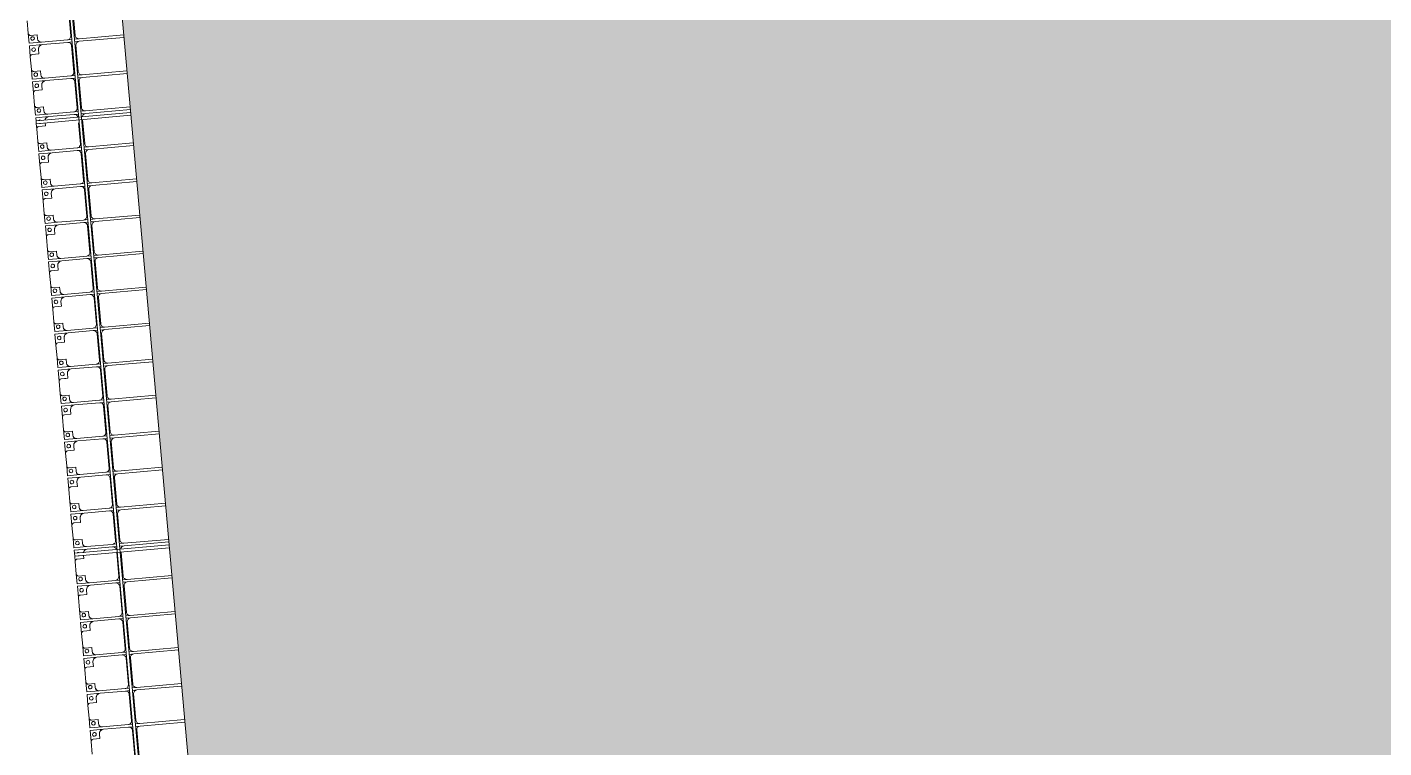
# Model space of a CAD drawing. Header units: millimetres. Extents: x -861324 to 439029, y -308065 to 694685.
# Drawn here: x -94345 to -75600, y 150198 to 160159 of the extents above; entities that cross this region are included whole.
import ezdxf

# ---------------------------------------------------------------- set-up
doc = ezdxf.new("R2010")
doc.units = ezdxf.units.MM
for name, color, linetype, lineweight in [('A-DETL-GENF', 92, 'Continuous', 9), ('A-DETL-THIN', 151, 'Continuous', 9), ('A-GENM', 13, 'Continuous', 9), ('S-BEAM', 12, 'Continuous', 9)]:
    doc.layers.add(name, color=color, linetype=linetype, lineweight=lineweight)

# ---------------------------------------------------------------- blocks, each defined once
blk = doc.blocks.new('Dải phao đi lại kèm đỡ invester - DẢI PHAO ĐI LẠI-19658-BỐ TRÍ BÈ PIN HỒ BẢN MÒNG')
at = {"layer": 'A-GENM', "color": 7}
for p, q in [((3258, 0), (3258, -620)), ((3723, -620), (3723, 0)), ((3758, 0), (3758, -620)), ((4223, -620), (4223, 0)), ((4258, 0), (4258, -620)), ((4723, -620), (4723, 0)), ((4758, 0), (4758, -620)), ((5223, -620), (5223, 0)), ((5258, 0), (5258, -620)), ((5723, -620), (5723, 0)), ((6223, -620), (6223, 0)), ((6258, 0), (6258, -620)), ((6758, 0), (6758, -620)), ((7223, -620), (7223, 0)), ((7258, 0), (7258, -620)), ((7758, 0), (7758, -620)), ((8223, -620), (8223, 0)), ((8258, 0), (8258, -620)), ((8723, -620), (8723, 0)), ((8758, 0), (8758, -620)), ((9223, -620), (9223, 0)), ((9258, 0), (9258, -620)), ((9723, -620), (9723, 0)), ((9758, 0), (9758, -620)), ((10223, -620), (10223, 0)), ((10723, -620), (10723, 0)), ((10758, 0), (10758, -620)), ((11258, 0), (11258, -620)), ((11723, -620), (11723, 0)), ((11758, 0), (11758, -620)), ((12223, -620), (12223, 0)), ((12258, 0), (12258, -620)), ((12723, -620), (12723, 0)), ((12758, 0), (12758, -620)), ((3223, -620), (3223, 0)), ((5758, 0), (5758, -620)), ((6723, -620), (6723, 0)), ((7723, -620), (7723, 0)), ((10258, 0), (10258, -620)), ((11223, -620), (11223, 0)), ((2808, -670), (3173, -670)), ((3173, -730), (2808, -730)), ((3223, -620), (3223, -681)), ((3223, -721), (3223, -780)), ((3258, -681), (3258, -620)), ((3258, -780), (3258, -721)), ((3308, -670), (3673, -670)), ((3673, -730), (3308, -730)), ((3723, -620), (3723, -681)), ((3723, -721), (3723, -780)), ((3758, -681), (3758, -620)), ((3758, -780), (3758, -721)), ((3808, -670), (4173, -670)), ((4173, -730), (3808, -730)), ((4223, -620), (4223, -681)), ((4223, -721), (4223, -780)), ((4258, -681), (4258, -620)), ((4258, -780), (4258, -721)), ((4340, -670), (4673, -670)), ((4673, -730), (4378, -730)), ((4723, -620), (4723, -681)), ((4723, -721), (4723, -780)), ((4758, -681), (4758, -620)), ((4758, -780), (4758, -721)), ((4808, -670), (5173, -670)), ((5173, -730), (4808, -730)), ((5223, -620), (5223, -681)), ((5223, -721), (5223, -780)), ((5258, -681), (5258, -620)), ((5258, -780), (5258, -721)), ((5308, -670), (5673, -670)), ((5673, -730), (5308, -730)), ((5723, -620), (5723, -681)), ((5723, -721), (5723, -780)), ((5758, -681), (5758, -620)), ((5758, -780), (5758, -721)), ((5808, -670), (6173, -670)), ((6173, -730), (5808, -730)), ((6223, -620), (6223, -681)), ((6223, -721), (6223, -780)), ((6258, -681), (6258, -620)), ((6258, -780), (6258, -721)), ((6308, -670), (6673, -670)), ((6673, -730), (6308, -730)), ((6723, -620), (6723, -681)), ((6723, -721), (6723, -780)), ((6758, -681), (6758, -620)), ((6758, -780), (6758, -721)), ((6808, -670), (7173, -670)), ((7173, -730), (6808, -730)), ((7223, -620), (7223, -681)), ((7223, -721), (7223, -780)), ((7258, -681), (7258, -620)), ((7258, -780), (7258, -721)), ((7308, -670), (7673, -670)), ((7673, -730), (7308, -730)), ((7723, -620), (7723, -681)), ((7723, -721), (7723, -780)), ((7758, -681), (7758, -620)), ((7758, -780), (7758, -721)), ((7808, -670), (8173, -670)), ((8173, -730), (7808, -730)), ((8223, -620), (8223, -681)), ((8223, -721), (8223, -780)), ((8258, -681), (8258, -620)), ((8258, -780), (8258, -721)), ((8308, -670), (8673, -670)), ((8673, -730), (8308, -730)), ((8723, -620), (8723, -681)), ((8723, -721), (8723, -780)), ((8758, -681), (8758, -620)), ((8758, -780), (8758, -721)), ((8808, -670), (9173, -670)), ((9173, -730), (8808, -730)), ((9223, -620), (9223, -681)), ((9223, -721), (9223, -780)), ((9258, -681), (9258, -620)), ((9258, -780), (9258, -721)), ((9308, -670), (9673, -670)), ((9673, -730), (9308, -730)), ((9723, -620), (9723, -681)), ((9723, -721), (9723, -780)), ((9758, -681), (9758, -620)), ((9758, -780), (9758, -721)), ((9808, -670), (10173, -670)), ((10173, -730), (9808, -730)), ((10223, -620), (10223, -681)), ((10223, -721), (10223, -780)), ((10258, -681), (10258, -620)), ((10258, -780), (10258, -721)), ((10340, -670), (10673, -670)), ((10673, -730), (10340, -730)), ((10723, -620), (10723, -681)), ((10723, -721), (10723, -780)), ((10758, -681), (10758, -620)), ((10758, -780), (10758, -721)), ((10808, -670), (11173, -670)), ((11173, -730), (10808, -730)), ((11223, -620), (11223, -681)), ((11223, -721), (11223, -780)), ((11258, -681), (11258, -620)), ((11258, -780), (11258, -721)), ((11308, -670), (11673, -670)), ((11673, -730), (11308, -730)), ((11723, -620), (11723, -681)), ((11723, -721), (11723, -780)), ((11758, -681), (11758, -620)), ((11758, -780), (11758, -721)), ((11808, -670), (12173, -670)), ((12173, -730), (11808, -730)), ((12223, -620), (12223, -681)), ((12223, -721), (12223, -780)), ((12258, -681), (12258, -620)), ((12258, -780), (12258, -721)), ((12308, -670), (12673, -670)), ((12673, -730), (12308, -730)), ((12723, -620), (12723, -681)), ((12723, -721), (12723, -780)), ((12758, -681), (12758, -620)), ((12758, -780), (12758, -721)), ((12808, -670), (13173, -670)), ((13173, -730), (12808, -730)), ((3223, -1140), (3223, -780)), ((3258, -780), (3258, -1130)), ((3723, -1140), (3723, -780)), ((3758, -780), (3758, -1130)), ((4223, -1140), (4223, -780)), ((4258, -780), (4258, -1130)), ((4723, -1140), (4723, -780)), ((4758, -780), (4758, -1130)), ((5223, -1140), (5223, -780)), ((5258, -780), (5258, -1130)), ((5723, -1140), (5723, -780)), ((5758, -780), (5758, -1130)), ((6223, -1140), (6223, -780)), ((6258, -780), (6258, -1130)), ((6723, -1140), (6723, -780)), ((6758, -780), (6758, -1130)), ((7223, -1140), (7223, -780)), ((7258, -780), (7258, -1130)), ((7723, -1140), (7723, -780)), ((7758, -780), (7758, -1130)), ((8223, -1140), (8223, -780)), ((8258, -780), (8258, -1130)), ((8723, -1140), (8723, -780)), ((8758, -780), (8758, -1130)), ((9223, -1140), (9223, -780)), ((9258, -780), (9258, -1130)), ((9723, -1140), (9723, -780)), ((9758, -780), (9758, -1130)), ((10223, -1140), (10223, -780)), ((10258, -780), (10258, -1130)), ((10723, -1140), (10723, -780)), ((10758, -780), (10758, -1130)), ((11223, -1140), (11223, -780)), ((11258, -780), (11258, -1130)), ((11723, -1140), (11723, -780)), ((11758, -780), (11758, -1130)), ((12223, -1140), (12223, -780)), ((12258, -780), (12258, -1130)), ((12723, -1140), (12723, -780)), ((12758, -780), (12758, -1130)), ((3118, -1282), (3118, -1190)), ((3118, -1190), (3173, -1190)), ((3318, -1190), (3382, -1190)), ((3382, -1190), (3382, -1282)), ((3618, -1282), (3618, -1190)), ((3618, -1190), (3673, -1190)), ((3818, -1190), (3882, -1190)), ((3882, -1190), (3882, -1282)), ((4118, -1282), (4118, -1190)), ((4118, -1190), (4173, -1190)), ((4340, -1190), (4382, -1190)), ((4382, -1190), (4382, -1282)), ((4618, -1282), (4618, -1190)), ((4618, -1190), (4673, -1190)), ((4818, -1190), (4882, -1190)), ((4882, -1190), (4882, -1282)), ((5118, -1282), (5118, -1190)), ((5118, -1190), (5173, -1190)), ((5318, -1190), (5382, -1190)), ((5382, -1190), (5382, -1282)), ((5618, -1282), (5618, -1190)), ((5618, -1190), (5673, -1190)), ((5818, -1190), (5882, -1190)), ((5882, -1190), (5882, -1282)), ((6118, -1282), (6118, -1190)), ((6118, -1190), (6173, -1190)), ((6318, -1190), (6382, -1190)), ((6382, -1190), (6382, -1282)), ((6618, -1282), (6618, -1190)), ((6618, -1190), (6673, -1190)), ((6818, -1190), (6882, -1190)), ((6882, -1190), (6882, -1282)), ((7118, -1282), (7118, -1190)), ((7118, -1190), (7173, -1190)), ((7318, -1190), (7382, -1190)), ((7382, -1190), (7382, -1282)), ((7618, -1282), (7618, -1190)), ((7618, -1190), (7673, -1190)), ((7818, -1190), (7882, -1190)), ((7882, -1190), (7882, -1282)), ((8118, -1282), (8118, -1190)), ((8118, -1190), (8173, -1190)), ((8318, -1190), (8382, -1190)), ((8382, -1190), (8382, -1282)), ((8618, -1282), (8618, -1190)), ((8618, -1190), (8673, -1190)), ((8818, -1190), (8882, -1190)), ((8882, -1190), (8882, -1282)), ((9118, -1282), (9118, -1190)), ((9118, -1190), (9173, -1190)), ((9318, -1190), (9382, -1190)), ((9382, -1190), (9382, -1282)), ((9618, -1282), (9618, -1190)), ((9618, -1190), (9673, -1190)), ((9818, -1190), (9882, -1190)), ((9882, -1190), (9882, -1282)), ((10118, -1282), (10118, -1190)), ((10118, -1190), (10173, -1190)), ((10340, -1190), (10382, -1190)), ((10382, -1190), (10382, -1282)), ((10618, -1282), (10618, -1190)), ((10618, -1190), (10673, -1190)), ((10818, -1190), (10882, -1190)), ((10882, -1190), (10882, -1282)), ((11118, -1282), (11118, -1190)), ((11118, -1190), (11173, -1190)), ((11318, -1190), (11382, -1190)), ((11382, -1190), (11382, -1282)), ((11618, -1282), (11618, -1190)), ((11618, -1190), (11673, -1190)), ((11818, -1190), (11882, -1190)), ((11882, -1190), (11882, -1282)), ((12118, -1282), (12118, -1190)), ((12118, -1190), (12173, -1190)), ((12318, -1190), (12382, -1190)), ((12382, -1190), (12382, -1282)), ((12618, -1282), (12618, -1190)), ((12618, -1190), (12673, -1190)), ((12818, -1190), (12882, -1190)), ((12882, -1190), (12882, -1282)), ((2912, -1312), (3088, -1312)), ((3412, -1312), (3588, -1312)), ((3912, -1312), (4088, -1312)), ((4412, -1312), (4588, -1312)), ((4912, -1312), (5088, -1312)), ((5412, -1312), (5588, -1312)), ((5912, -1312), (6088, -1312)), ((6412, -1312), (6588, -1312)), ((6912, -1312), (7088, -1312)), ((7412, -1312), (7588, -1312)), ((7912, -1312), (8088, -1312)), ((8412, -1312), (8588, -1312)), ((8912, -1312), (9088, -1312)), ((9412, -1312), (9588, -1312)), ((9912, -1312), (10088, -1312)), ((10412, -1312), (10588, -1312)), ((10912, -1312), (11088, -1312)), ((11412, -1312), (11588, -1312)), ((11912, -1312), (12088, -1312)), ((12412, -1312), (12588, -1312)), ((12912, -1312), (13088, -1312))]:
    blk.add_line(p, q, dxfattribs=at)
at = {"layer": 'A-GENM', "color": 9}
for p, q in [((3223, -620), (3223, -681)), ((3223, -721), (3223, -780)), ((3258, -681), (3258, -620)), ((3258, -780), (3258, -721)), ((3723, -620), (3723, -681)), ((3723, -721), (3723, -780)), ((3758, -681), (3758, -620)), ((3758, -780), (3758, -721)), ((4223, -620), (4223, -681)), ((4223, -721), (4223, -780)), ((4258, -681), (4258, -620)), ((4258, -780), (4258, -721)), ((4723, -620), (4723, -681)), ((4723, -721), (4723, -780)), ((4758, -681), (4758, -620)), ((4758, -780), (4758, -721)), ((5223, -620), (5223, -681)), ((5223, -721), (5223, -780)), ((5258, -681), (5258, -620)), ((5258, -780), (5258, -721)), ((5723, -620), (5723, -681)), ((5723, -721), (5723, -780)), ((5758, -681), (5758, -620)), ((5758, -780), (5758, -721)), ((6223, -620), (6223, -681)), ((6223, -721), (6223, -780)), ((6258, -681), (6258, -620)), ((6258, -780), (6258, -721)), ((6723, -620), (6723, -681)), ((6723, -721), (6723, -780)), ((6758, -681), (6758, -620)), ((6758, -780), (6758, -721)), ((7223, -620), (7223, -681)), ((7223, -721), (7223, -780)), ((7258, -681), (7258, -620)), ((7258, -780), (7258, -721)), ((7723, -620), (7723, -681)), ((7723, -721), (7723, -780)), ((7758, -681), (7758, -620)), ((7758, -780), (7758, -721)), ((8223, -620), (8223, -681)), ((8223, -721), (8223, -780)), ((8258, -681), (8258, -620)), ((8258, -780), (8258, -721)), ((8723, -620), (8723, -681)), ((8723, -721), (8723, -780)), ((8758, -681), (8758, -620)), ((8758, -780), (8758, -721)), ((9223, -620), (9223, -681)), ((9223, -721), (9223, -780)), ((9258, -681), (9258, -620)), ((9258, -780), (9258, -721)), ((9723, -620), (9723, -681)), ((9723, -721), (9723, -780)), ((9758, -681), (9758, -620)), ((9758, -780), (9758, -721)), ((10223, -620), (10223, -681)), ((10223, -721), (10223, -780)), ((10258, -681), (10258, -620)), ((10258, -780), (10258, -721)), ((10723, -620), (10723, -681)), ((10723, -721), (10723, -780)), ((10758, -681), (10758, -620)), ((10758, -780), (10758, -721)), ((11223, -620), (11223, -681)), ((11223, -721), (11223, -780)), ((11258, -681), (11258, -620)), ((11258, -780), (11258, -721)), ((11723, -620), (11723, -681)), ((11723, -721), (11723, -780)), ((11758, -681), (11758, -620)), ((11758, -780), (11758, -721)), ((12223, -620), (12223, -681)), ((12223, -721), (12223, -780)), ((12258, -681), (12258, -620)), ((12258, -780), (12258, -721)), ((12723, -620), (12723, -681)), ((12723, -721), (12723, -780)), ((12758, -681), (12758, -620)), ((12758, -780), (12758, -721)), ((3173, -1190), (3118, -1190)), ((3118, -1190), (3118, -1282)), ((3118, -1282), (3118, -1190)), ((3118, -1190), (3118, -1282)), ((3118, -1190), (3173, -1190)), ((3173, -1190), (3118, -1190)), ((3223, -1140), (3223, -1312)), ((3223, -1312), (3223, -1140)), ((3258, -1312), (3258, -1130)), ((3258, -1130), (3258, -1312)), ((3382, -1190), (3318, -1190)), ((3318, -1190), (3382, -1190)), ((3382, -1190), (3318, -1190)), ((3382, -1282), (3382, -1190)), ((3382, -1190), (3382, -1282)), ((3382, -1282), (3382, -1190)), ((3673, -1190), (3618, -1190)), ((3618, -1190), (3618, -1282)), ((3618, -1282), (3618, -1190)), ((3618, -1190), (3618, -1282)), ((3618, -1190), (3673, -1190)), ((3673, -1190), (3618, -1190)), ((3723, -1140), (3723, -1312)), ((3723, -1312), (3723, -1140)), ((3758, -1312), (3758, -1130)), ((3758, -1130), (3758, -1312)), ((3882, -1190), (3818, -1190)), ((3818, -1190), (3882, -1190)), ((3882, -1190), (3818, -1190)), ((3882, -1282), (3882, -1190)), ((3882, -1190), (3882, -1282)), ((3882, -1282), (3882, -1190)), ((4173, -1190), (4118, -1190)), ((4118, -1190), (4118, -1282)), ((4118, -1282), (4118, -1190)), ((4118, -1190), (4118, -1282)), ((4118, -1190), (4173, -1190)), ((4173, -1190), (4118, -1190)), ((4223, -1140), (4223, -1312)), ((4223, -1312), (4223, -1140)), ((4258, -1312), (4258, -1130)), ((4258, -1130), (4258, -1312)), ((4382, -1190), (4340, -1190)), ((4340, -1190), (4382, -1190)), ((4382, -1190), (4340, -1190)), ((4382, -1282), (4382, -1190)), ((4382, -1190), (4382, -1282)), ((4382, -1282), (4382, -1190)), ((4673, -1190), (4618, -1190)), ((4618, -1190), (4618, -1282)), ((4618, -1282), (4618, -1190)), ((4618, -1190), (4618, -1282)), ((4618, -1190), (4673, -1190)), ((4673, -1190), (4618, -1190)), ((4723, -1140), (4723, -1312)), ((4723, -1312), (4723, -1140)), ((4758, -1312), (4758, -1130)), ((4758, -1130), (4758, -1312)), ((4882, -1190), (4818, -1190)), ((4818, -1190), (4882, -1190)), ((4882, -1190), (4818, -1190)), ((4882, -1282), (4882, -1190)), ((4882, -1190), (4882, -1282)), ((4882, -1282), (4882, -1190)), ((5173, -1190), (5118, -1190)), ((5118, -1190), (5118, -1282)), ((5118, -1282), (5118, -1190)), ((5118, -1190), (5118, -1282)), ((5118, -1190), (5173, -1190)), ((5173, -1190), (5118, -1190)), ((5223, -1140), (5223, -1312)), ((5223, -1312), (5223, -1140)), ((5258, -1312), (5258, -1130)), ((5258, -1130), (5258, -1312)), ((5382, -1190), (5318, -1190)), ((5318, -1190), (5382, -1190)), ((5382, -1190), (5318, -1190)), ((5382, -1282), (5382, -1190)), ((5382, -1190), (5382, -1282)), ((5382, -1282), (5382, -1190)), ((5673, -1190), (5618, -1190)), ((5618, -1190), (5618, -1282)), ((5618, -1282), (5618, -1190)), ((5618, -1190), (5618, -1282)), ((5618, -1190), (5673, -1190)), ((5673, -1190), (5618, -1190)), ((5723, -1140), (5723, -1312)), ((5723, -1312), (5723, -1140)), ((5758, -1312), (5758, -1130)), ((5758, -1130), (5758, -1312)), ((5882, -1190), (5818, -1190)), ((5818, -1190), (5882, -1190)), ((5882, -1190), (5818, -1190)), ((5882, -1282), (5882, -1190)), ((5882, -1190), (5882, -1282)), ((5882, -1282), (5882, -1190)), ((6173, -1190), (6118, -1190)), ((6118, -1190), (6118, -1282)), ((6118, -1282), (6118, -1190)), ((6118, -1190), (6118, -1282)), ((6118, -1190), (6173, -1190)), ((6173, -1190), (6118, -1190)), ((6223, -1140), (6223, -1312)), ((6223, -1312), (6223, -1140)), ((6258, -1312), (6258, -1130)), ((6258, -1130), (6258, -1312)), ((6382, -1190), (6318, -1190)), ((6318, -1190), (6382, -1190)), ((6382, -1190), (6318, -1190)), ((6382, -1282), (6382, -1190)), ((6382, -1190), (6382, -1282)), ((6382, -1282), (6382, -1190)), ((6673, -1190), (6618, -1190)), ((6618, -1190), (6618, -1282)), ((6618, -1282), (6618, -1190)), ((6618, -1190), (6618, -1282)), ((6618, -1190), (6673, -1190)), ((6673, -1190), (6618, -1190)), ((6723, -1140), (6723, -1312)), ((6723, -1312), (6723, -1140)), ((6758, -1312), (6758, -1130)), ((6758, -1130), (6758, -1312)), ((6882, -1190), (6818, -1190)), ((6818, -1190), (6882, -1190)), ((6882, -1190), (6818, -1190)), ((6882, -1282), (6882, -1190)), ((6882, -1190), (6882, -1282)), ((6882, -1282), (6882, -1190)), ((7173, -1190), (7118, -1190)), ((7118, -1190), (7118, -1282)), ((7118, -1282), (7118, -1190)), ((7118, -1190), (7118, -1282)), ((7118, -1190), (7173, -1190)), ((7173, -1190), (7118, -1190)), ((7223, -1140), (7223, -1312)), ((7223, -1312), (7223, -1140)), ((7258, -1312), (7258, -1130)), ((7258, -1130), (7258, -1312)), ((7382, -1190), (7318, -1190)), ((7318, -1190), (7382, -1190)), ((7382, -1190), (7318, -1190)), ((7382, -1282), (7382, -1190)), ((7382, -1190), (7382, -1282)), ((7382, -1282), (7382, -1190)), ((7673, -1190), (7618, -1190)), ((7618, -1190), (7673, -1190)), ((7673, -1190), (7618, -1190)), ((7618, -1195), (7618, -1282)), ((7618, -1282), (7618, -1195)), ((7618, -1195), (7618, -1282)), ((7723, -1140), (7723, -1312)), ((7723, -1312), (7723, -1140)), ((7758, -1312), (7758, -1130)), ((7758, -1130), (7758, -1312)), ((7882, -1190), (7818, -1190)), ((7818, -1190), (7882, -1190)), ((7882, -1190), (7818, -1190)), ((7882, -1282), (7882, -1218)), ((7882, -1218), (7882, -1282)), ((7882, -1282), (7882, -1218)), ((8173, -1190), (8118, -1190)), ((8118, -1190), (8118, -1282)), ((8118, -1282), (8118, -1190)), ((8118, -1190), (8118, -1282)), ((8118, -1190), (8173, -1190)), ((8173, -1190), (8118, -1190)), ((8223, -1140), (8223, -1312)), ((8223, -1312), (8223, -1140)), ((8258, -1312), (8258, -1130)), ((8258, -1130), (8258, -1312)), ((8382, -1190), (8318, -1190)), ((8318, -1190), (8382, -1190)), ((8382, -1190), (8318, -1190)), ((8382, -1282), (8382, -1190)), ((8382, -1190), (8382, -1282)), ((8382, -1282), (8382, -1190)), ((8673, -1190), (8618, -1190)), ((8618, -1190), (8618, -1282)), ((8618, -1282), (8618, -1190)), ((8618, -1190), (8618, -1282)), ((8618, -1190), (8673, -1190)), ((8673, -1190), (8618, -1190)), ((8723, -1140), (8723, -1312)), ((8723, -1312), (8723, -1140)), ((8758, -1312), (8758, -1130)), ((8758, -1130), (8758, -1312)), ((8882, -1190), (8818, -1190)), ((8818, -1190), (8882, -1190)), ((8882, -1190), (8818, -1190)), ((8882, -1282), (8882, -1190)), ((8882, -1190), (8882, -1282)), ((8882, -1282), (8882, -1190)), ((9173, -1190), (9118, -1190)), ((9118, -1190), (9118, -1282)), ((9118, -1282), (9118, -1190)), ((9118, -1190), (9118, -1282)), ((9118, -1190), (9173, -1190)), ((9173, -1190), (9118, -1190)), ((9223, -1140), (9223, -1312)), ((9223, -1312), (9223, -1140)), ((9258, -1312), (9258, -1130)), ((9258, -1130), (9258, -1312)), ((9382, -1190), (9318, -1190)), ((9318, -1190), (9382, -1190)), ((9382, -1190), (9318, -1190)), ((9382, -1282), (9382, -1190)), ((9382, -1190), (9382, -1282)), ((9382, -1282), (9382, -1190)), ((9673, -1190), (9618, -1190)), ((9618, -1190), (9618, -1282)), ((9618, -1282), (9618, -1190)), ((9618, -1190), (9618, -1282)), ((9618, -1190), (9673, -1190)), ((9673, -1190), (9618, -1190)), ((9723, -1140), (9723, -1312)), ((9723, -1312), (9723, -1140)), ((9758, -1312), (9758, -1130)), ((9758, -1130), (9758, -1312)), ((9882, -1190), (9818, -1190)), ((9818, -1190), (9882, -1190)), ((9882, -1190), (9818, -1190)), ((9882, -1282), (9882, -1190)), ((9882, -1190), (9882, -1282)), ((9882, -1282), (9882, -1190)), ((10173, -1190), (10118, -1190)), ((10118, -1190), (10118, -1282)), ((10118, -1282), (10118, -1190)), ((10118, -1190), (10118, -1282)), ((10118, -1190), (10173, -1190)), ((10173, -1190), (10118, -1190)), ((10223, -1140), (10223, -1312)), ((10223, -1312), (10223, -1140)), ((10258, -1312), (10258, -1130)), ((10258, -1130), (10258, -1312)), ((10382, -1190), (10340, -1190)), ((10340, -1190), (10382, -1190)), ((10382, -1190), (10340, -1190)), ((10382, -1282), (10382, -1190)), ((10382, -1190), (10382, -1282)), ((10382, -1282), (10382, -1190)), ((10673, -1190), (10618, -1190)), ((10618, -1190), (10618, -1282)), ((10618, -1282), (10618, -1190)), ((10618, -1190), (10618, -1282)), ((10618, -1190), (10673, -1190)), ((10673, -1190), (10618, -1190)), ((10723, -1140), (10723, -1312)), ((10723, -1312), (10723, -1140)), ((10758, -1312), (10758, -1130)), ((10758, -1130), (10758, -1312)), ((10882, -1190), (10818, -1190)), ((10818, -1190), (10882, -1190)), ((10882, -1190), (10818, -1190)), ((10882, -1282), (10882, -1190)), ((10882, -1190), (10882, -1282)), ((10882, -1282), (10882, -1190)), ((11173, -1190), (11118, -1190)), ((11118, -1190), (11118, -1282)), ((11118, -1282), (11118, -1190)), ((11118, -1190), (11118, -1282)), ((11118, -1190), (11173, -1190)), ((11173, -1190), (11118, -1190)), ((11223, -1140), (11223, -1312)), ((11223, -1312), (11223, -1140)), ((11258, -1312), (11258, -1130)), ((11258, -1130), (11258, -1312)), ((11382, -1190), (11318, -1190)), ((11318, -1190), (11382, -1190)), ((11382, -1190), (11318, -1190)), ((11382, -1282), (11382, -1190)), ((11382, -1190), (11382, -1282)), ((11382, -1282), (11382, -1190)), ((11673, -1190), (11618, -1190)), ((11618, -1190), (11618, -1282)), ((11618, -1282), (11618, -1190)), ((11618, -1190), (11618, -1282)), ((11618, -1190), (11673, -1190)), ((11673, -1190), (11618, -1190)), ((11723, -1140), (11723, -1312)), ((11723, -1312), (11723, -1140)), ((11758, -1312), (11758, -1130)), ((11758, -1130), (11758, -1312)), ((11882, -1190), (11818, -1190)), ((11818, -1190), (11882, -1190)), ((11882, -1190), (11818, -1190)), ((11882, -1282), (11882, -1190)), ((11882, -1190), (11882, -1282)), ((11882, -1282), (11882, -1190)), ((12173, -1190), (12118, -1190)), ((12118, -1190), (12118, -1282)), ((12118, -1282), (12118, -1190)), ((12118, -1190), (12118, -1282)), ((12118, -1190), (12173, -1190)), ((12173, -1190), (12118, -1190)), ((12223, -1140), (12223, -1312)), ((12223, -1312), (12223, -1140)), ((12258, -1312), (12258, -1130)), ((12258, -1130), (12258, -1312)), ((12382, -1190), (12318, -1190)), ((12318, -1190), (12382, -1190)), ((12382, -1190), (12318, -1190)), ((12382, -1282), (12382, -1190)), ((12382, -1190), (12382, -1282)), ((12382, -1282), (12382, -1190)), ((12673, -1190), (12618, -1190)), ((12618, -1190), (12618, -1282)), ((12618, -1282), (12618, -1190)), ((12618, -1190), (12618, -1282)), ((12618, -1190), (12673, -1190)), ((12673, -1190), (12618, -1190)), ((12723, -1140), (12723, -1312)), ((12723, -1312), (12723, -1140)), ((12758, -1312), (12758, -1130)), ((12758, -1130), (12758, -1312)), ((12882, -1190), (12818, -1190)), ((12818, -1190), (12882, -1190)), ((12882, -1190), (12818, -1190)), ((12882, -1282), (12882, -1190)), ((12882, -1190), (12882, -1282)), ((12882, -1282), (12882, -1190)), ((3223, -1312), (3088, -1312)), ((3088, -1312), (3223, -1312)), ((3412, -1312), (3258, -1312)), ((3258, -1312), (3412, -1312)), ((3723, -1312), (3588, -1312)), ((3588, -1312), (3723, -1312)), ((3912, -1312), (3758, -1312)), ((3758, -1312), (3912, -1312)), ((4223, -1312), (4088, -1312)), ((4088, -1312), (4223, -1312)), ((4300, -1312), (4258, -1312)), ((4258, -1312), (4300, -1312)), ((4412, -1312), (4340, -1312)), ((4340, -1312), (4412, -1312)), ((4723, -1312), (4588, -1312)), ((4588, -1312), (4723, -1312)), ((4912, -1312), (4758, -1312)), ((4758, -1312), (4912, -1312)), ((5223, -1312), (5088, -1312)), ((5088, -1312), (5223, -1312)), ((5412, -1312), (5258, -1312)), ((5258, -1312), (5412, -1312)), ((5723, -1312), (5588, -1312)), ((5588, -1312), (5723, -1312)), ((5912, -1312), (5758, -1312)), ((5758, -1312), (5912, -1312)), ((6223, -1312), (6088, -1312)), ((6088, -1312), (6223, -1312)), ((6412, -1312), (6258, -1312)), ((6258, -1312), (6412, -1312)), ((6723, -1312), (6588, -1312)), ((6588, -1312), (6723, -1312)), ((6912, -1312), (6758, -1312)), ((6758, -1312), (6912, -1312)), ((7223, -1312), (7088, -1312)), ((7088, -1312), (7223, -1312)), ((7412, -1312), (7258, -1312)), ((7258, -1312), (7412, -1312)), ((7723, -1312), (7588, -1312)), ((7588, -1312), (7723, -1312)), ((7912, -1312), (7758, -1312)), ((7758, -1312), (7912, -1312)), ((8223, -1312), (8088, -1312)), ((8088, -1312), (8223, -1312)), ((8412, -1312), (8258, -1312)), ((8258, -1312), (8412, -1312)), ((8723, -1312), (8588, -1312)), ((8588, -1312), (8723, -1312)), ((8912, -1312), (8758, -1312)), ((8758, -1312), (8912, -1312)), ((9223, -1312), (9088, -1312)), ((9088, -1312), (9223, -1312)), ((9412, -1312), (9258, -1312)), ((9258, -1312), (9412, -1312)), ((9723, -1312), (9588, -1312)), ((9588, -1312), (9723, -1312)), ((9912, -1312), (9758, -1312)), ((9758, -1312), (9912, -1312)), ((10223, -1312), (10088, -1312)), ((10088, -1312), (10223, -1312)), ((10300, -1312), (10258, -1312)), ((10258, -1312), (10300, -1312)), ((10412, -1312), (10340, -1312)), ((10340, -1312), (10412, -1312)), ((10723, -1312), (10588, -1312)), ((10588, -1312), (10723, -1312)), ((10912, -1312), (10758, -1312)), ((10758, -1312), (10912, -1312)), ((11223, -1312), (11088, -1312)), ((11088, -1312), (11223, -1312)), ((11412, -1312), (11258, -1312)), ((11258, -1312), (11412, -1312)), ((11723, -1312), (11588, -1312)), ((11588, -1312), (11723, -1312)), ((11912, -1312), (11758, -1312)), ((11758, -1312), (11912, -1312)), ((12223, -1312), (12088, -1312)), ((12088, -1312), (12223, -1312)), ((12412, -1312), (12258, -1312)), ((12258, -1312), (12412, -1312)), ((12723, -1312), (12588, -1312)), ((12588, -1312), (12723, -1312)), ((12912, -1312), (12758, -1312)), ((12758, -1312), (12912, -1312))]:
    blk.add_line(p, q, dxfattribs=at)
at = {"layer": 'A-GENM', "color": 7}
for centre, radius, start, end in [((3173, -620), 50, 270, 0), ((3173, -780), 50, 360, 90), ((3308, -620), 50, 180, 270), ((3308, -780), 50, 90, 180), ((3673, -620), 50, 270, 0), ((3673, -780), 50, 360, 90), ((3808, -620), 50, 180, 270), ((3808, -780), 50, 90, 180), ((4173, -620), 50, 270, 0), ((4173, -780), 50, 360, 90), ((4308, -620), 50, 180, 255), ((4308, -780), 50, 105, 180), ((4673, -620), 50, 270, 0), ((4673, -780), 50, 360, 90), ((4808, -620), 50, 180, 270), ((4808, -780), 50, 90, 180), ((5173, -620), 50, 270, 0), ((5173, -780), 50, 360, 90), ((5308, -620), 50, 180, 270), ((5308, -780), 50, 90, 180), ((5673, -620), 50, 270, 0), ((5673, -780), 50, 360, 90), ((5808, -620), 50, 180, 270), ((5808, -780), 50, 90, 180), ((6173, -620), 50, 270, 0), ((6173, -780), 50, 360, 90), ((6308, -620), 50, 180, 270), ((6308, -780), 50, 90, 180), ((6673, -620), 50, 270, 0), ((6673, -780), 50, 360, 90), ((6808, -620), 50, 180, 270), ((6808, -780), 50, 90, 180), ((7173, -620), 50, 270, 0), ((7173, -780), 50, 360, 90), ((7308, -620), 50, 180, 270), ((7308, -780), 50, 90, 180), ((7673, -620), 50, 270, 0), ((7673, -780), 50, 360, 90), ((7808, -620), 50, 180, 270), ((7808, -780), 50, 90, 180), ((8173, -620), 50, 270, 0), ((8173, -780), 50, 360, 90), ((8308, -620), 50, 180, 270), ((8308, -780), 50, 90, 180), ((8673, -620), 50, 270, 0), ((8673, -780), 50, 360, 90), ((8808, -620), 50, 180, 270), ((8808, -780), 50, 90, 180), ((9173, -620), 50, 270, 0), ((9173, -780), 50, 360, 90), ((9308, -620), 50, 180, 270), ((9308, -780), 50, 90, 180), ((9673, -620), 50, 270, 0), ((9673, -780), 50, 360, 90), ((9808, -620), 50, 180, 270), ((9808, -780), 50, 90, 180), ((10173, -620), 50, 270, 0), ((10173, -780), 50, 360, 90), ((10308, -620), 50, 180, 255), ((10308, -780), 50, 105, 180), ((10673, -620), 50, 270, 0), ((10673, -780), 50, 360, 90), ((10808, -620), 50, 180, 270), ((10808, -780), 50, 90, 180), ((11173, -620), 50, 270, 0), ((11173, -780), 50, 360, 90), ((11308, -620), 50, 180, 270), ((11308, -780), 50, 90, 180), ((11673, -620), 50, 270, 0), ((11673, -780), 50, 360, 90), ((11808, -620), 50, 180, 270), ((11808, -780), 50, 90, 180), ((12173, -620), 50, 270, 0), ((12173, -780), 50, 360, 90), ((12308, -620), 50, 180, 270), ((12308, -780), 50, 90, 180), ((12673, -620), 50, 270, 0), ((12673, -780), 50, 360, 90), ((12808, -620), 50, 180, 270), ((12808, -780), 50, 90, 180), ((3088, -1282), 30, 270, 0), ((3173, -1140), 50, 270, 360), ((3318, -1130), 60, 180, 270), ((3412, -1282), 30, 180, 270), ((3588, -1282), 30, 270, 0), ((3673, -1140), 50, 270, 360), ((3818, -1130), 60, 180, 270), ((3912, -1282), 30, 180, 270), ((4088, -1282), 30, 270, 0), ((4173, -1140), 50, 270, 360), ((4318, -1130), 60, 180, 255), ((4412, -1282), 30, 180, 270), ((4588, -1282), 30, 270, 0), ((4673, -1140), 50, 270, 360), ((4818, -1130), 60, 180, 270), ((4912, -1282), 30, 180, 270), ((5088, -1282), 30, 270, 0), ((5173, -1140), 50, 270, 360), ((5318, -1130), 60, 180, 270), ((5412, -1282), 30, 180, 270), ((5588, -1282), 30, 270, 0), ((5673, -1140), 50, 270, 360), ((5818, -1130), 60, 180, 270), ((5912, -1282), 30, 180, 270), ((6088, -1282), 30, 270, 0), ((6173, -1140), 50, 270, 360), ((6318, -1130), 60, 180, 270), ((6412, -1282), 30, 180, 270), ((6588, -1282), 30, 270, 0), ((6673, -1140), 50, 270, 360), ((6818, -1130), 60, 180, 270), ((6912, -1282), 30, 180, 270), ((7088, -1282), 30, 270, 0), ((7173, -1140), 50, 270, 360), ((7318, -1130), 60, 180, 270), ((7412, -1282), 30, 180, 270), ((7588, -1282), 30, 270, 0), ((7673, -1140), 50, 270, 360), ((7818, -1130), 60, 180, 270), ((7912, -1282), 30, 180, 270), ((8088, -1282), 30, 270, 0), ((8173, -1140), 50, 270, 360), ((8318, -1130), 60, 180, 270), ((8412, -1282), 30, 180, 270), ((8588, -1282), 30, 270, 0), ((8673, -1140), 50, 270, 360), ((8818, -1130), 60, 180, 270), ((8912, -1282), 30, 180, 270), ((9088, -1282), 30, 270, 0), ((9173, -1140), 50, 270, 360), ((9318, -1130), 60, 180, 270), ((9412, -1282), 30, 180, 270), ((9588, -1282), 30, 270, 0), ((9673, -1140), 50, 270, 360), ((9818, -1130), 60, 180, 270), ((9912, -1282), 30, 180, 270), ((10088, -1282), 30, 270, 0), ((10173, -1140), 50, 270, 360), ((10318, -1130), 60, 180, 255), ((10412, -1282), 30, 180, 270), ((10588, -1282), 30, 270, 0), ((10673, -1140), 50, 270, 360), ((10818, -1130), 60, 180, 270), ((10912, -1282), 30, 180, 270), ((11088, -1282), 30, 270, 0), ((11173, -1140), 50, 270, 360), ((11318, -1130), 60, 180, 270), ((11412, -1282), 30, 180, 270), ((11588, -1282), 30, 270, 0), ((11673, -1140), 50, 270, 360), ((11818, -1130), 60, 180, 270), ((11912, -1282), 30, 180, 270), ((12088, -1282), 30, 270, 0), ((12173, -1140), 50, 270, 360), ((12318, -1130), 60, 180, 270), ((12412, -1282), 30, 180, 270), ((12588, -1282), 30, 270, 0), ((12673, -1140), 50, 270, 360), ((12818, -1130), 60, 180, 270), ((12912, -1282), 30, 180, 270)]:
    blk.add_arc(centre, radius, start, end, dxfattribs=at)
at = {"layer": 'A-GENM', "color": 9}
for centre, radius, start, end in [((3088, -1282), 30, 300, 0), ((3088, -1282), 30, 300, 0), ((3088, -1282), 30, 300, 0), ((3162, -1259), 25, 90, 270), ((3162, -1259), 25, 90, 270), ((3162, -1259), 25, 270, 90), ((3162, -1259), 25, 270, 90), ((3173, -1140), 50, 270, 345), ((3173, -1140), 50, 270, 345), ((3173, -1140), 50, 270, 345), ((3318, -1130), 60, 195, 270), ((3318, -1130), 60, 195, 270), ((3318, -1130), 60, 195, 270), ((3317, -1259), 25, 90, 270), ((3317, -1259), 25, 90, 270), ((3317, -1259), 25, 270, 90), ((3317, -1259), 25, 270, 90), ((3412, -1282), 30, 180, 240), ((3412, -1282), 30, 180, 240), ((3412, -1282), 30, 180, 240), ((3588, -1282), 30, 300, 0), ((3588, -1282), 30, 300, 0), ((3588, -1282), 30, 300, 0), ((3662, -1259), 25, 90, 270), ((3662, -1259), 25, 90, 270), ((3662, -1259), 25, 270, 90), ((3662, -1259), 25, 270, 90), ((3673, -1140), 50, 270, 345), ((3673, -1140), 50, 270, 345), ((3673, -1140), 50, 270, 345), ((3818, -1130), 60, 195, 270), ((3818, -1130), 60, 195, 270), ((3818, -1130), 60, 195, 270), ((3817, -1259), 25, 90, 270), ((3817, -1259), 25, 90, 270), ((3817, -1259), 25, 270, 90), ((3817, -1259), 25, 270, 90), ((3912, -1282), 30, 180, 240), ((3912, -1282), 30, 180, 240), ((3912, -1282), 30, 180, 240), ((4088, -1282), 30, 300, 0), ((4088, -1282), 30, 300, 0), ((4088, -1282), 30, 300, 0), ((4162, -1259), 25, 90, 270), ((4162, -1259), 25, 90, 270), ((4162, -1259), 25, 270, 90), ((4162, -1259), 25, 270, 90), ((4173, -1140), 50, 270, 345), ((4173, -1140), 50, 270, 345), ((4173, -1140), 50, 270, 345), ((4318, -1130), 60, 195, 255), ((4318, -1130), 60, 195, 255), ((4318, -1130), 60, 195, 255), ((4317, -1259), 25, 135, 225), ((4317, -1259), 25, 135, 225), ((4317, -1259), 25, 345, 15), ((4317, -1259), 25, 345, 15), ((4412, -1282), 30, 180, 240), ((4412, -1282), 30, 180, 240), ((4412, -1282), 30, 180, 240), ((4588, -1282), 30, 300, 0), ((4588, -1282), 30, 300, 0), ((4588, -1282), 30, 300, 0), ((4662, -1259), 25, 90, 270), ((4662, -1259), 25, 90, 270), ((4662, -1259), 25, 270, 90), ((4662, -1259), 25, 270, 90), ((4673, -1140), 50, 270, 345), ((4673, -1140), 50, 270, 345), ((4673, -1140), 50, 270, 345), ((4818, -1130), 60, 195, 270), ((4818, -1130), 60, 195, 270), ((4818, -1130), 60, 195, 270), ((4817, -1259), 25, 90, 270), ((4817, -1259), 25, 90, 270), ((4817, -1259), 25, 270, 90), ((4817, -1259), 25, 270, 90), ((4912, -1282), 30, 180, 240), ((4912, -1282), 30, 180, 240), ((4912, -1282), 30, 180, 240), ((5088, -1282), 30, 300, 0), ((5088, -1282), 30, 300, 0), ((5088, -1282), 30, 300, 0), ((5162, -1259), 25, 90, 270), ((5162, -1259), 25, 90, 270), ((5162, -1259), 25, 270, 90), ((5162, -1259), 25, 270, 90), ((5173, -1140), 50, 270, 345), ((5173, -1140), 50, 270, 345), ((5173, -1140), 50, 270, 345), ((5318, -1130), 60, 195, 270), ((5318, -1130), 60, 195, 270), ((5318, -1130), 60, 195, 270), ((5317, -1259), 25, 90, 270), ((5317, -1259), 25, 90, 270), ((5317, -1259), 25, 270, 90), ((5317, -1259), 25, 270, 90), ((5412, -1282), 30, 180, 240), ((5412, -1282), 30, 180, 240), ((5412, -1282), 30, 180, 240), ((5588, -1282), 30, 300, 0), ((5588, -1282), 30, 300, 0), ((5588, -1282), 30, 300, 0), ((5662, -1259), 25, 90, 270), ((5662, -1259), 25, 90, 270), ((5662, -1259), 25, 270, 90), ((5662, -1259), 25, 270, 90), ((5673, -1140), 50, 270, 345), ((5673, -1140), 50, 270, 345), ((5673, -1140), 50, 270, 345), ((5818, -1130), 60, 195, 270), ((5818, -1130), 60, 195, 270), ((5818, -1130), 60, 195, 270), ((5817, -1259), 25, 90, 270), ((5817, -1259), 25, 90, 270), ((5817, -1259), 25, 270, 90), ((5817, -1259), 25, 270, 90), ((5912, -1282), 30, 180, 240), ((5912, -1282), 30, 180, 240), ((5912, -1282), 30, 180, 240), ((6088, -1282), 30, 300, 0), ((6088, -1282), 30, 300, 0), ((6088, -1282), 30, 300, 0), ((6162, -1259), 25, 90, 270), ((6162, -1259), 25, 90, 270), ((6162, -1259), 25, 270, 90), ((6162, -1259), 25, 270, 90), ((6173, -1140), 50, 270, 345), ((6173, -1140), 50, 270, 345), ((6173, -1140), 50, 270, 345), ((6318, -1130), 60, 195, 270), ((6318, -1130), 60, 195, 270), ((6318, -1130), 60, 195, 270), ((6317, -1259), 25, 90, 270), ((6317, -1259), 25, 90, 270), ((6317, -1259), 25, 270, 90), ((6317, -1259), 25, 270, 90), ((6412, -1282), 30, 180, 240), ((6412, -1282), 30, 180, 240), ((6412, -1282), 30, 180, 240), ((6588, -1282), 30, 300, 0), ((6588, -1282), 30, 300, 0), ((6588, -1282), 30, 300, 0), ((6662, -1259), 25, 90, 270), ((6662, -1259), 25, 90, 270), ((6662, -1259), 25, 270, 90), ((6662, -1259), 25, 270, 90), ((6673, -1140), 50, 270, 345), ((6673, -1140), 50, 270, 345), ((6673, -1140), 50, 270, 345), ((6818, -1130), 60, 195, 270), ((6818, -1130), 60, 195, 270), ((6818, -1130), 60, 195, 270), ((6817, -1259), 25, 90, 270), ((6817, -1259), 25, 90, 270), ((6817, -1259), 25, 270, 90), ((6817, -1259), 25, 270, 90), ((6912, -1282), 30, 180, 240), ((6912, -1282), 30, 180, 240), ((6912, -1282), 30, 180, 240), ((7088, -1282), 30, 300, 0), ((7088, -1282), 30, 300, 0), ((7088, -1282), 30, 300, 0), ((7162, -1259), 25, 90, 270), ((7162, -1259), 25, 90, 270), ((7162, -1259), 25, 270, 90), ((7162, -1259), 25, 270, 90), ((7173, -1140), 50, 270, 336.7599), ((7173, -1140), 50, 270, 336.7599), ((7173, -1140), 50, 270, 336.7599), ((7318, -1130), 60, 195, 270), ((7318, -1130), 60, 195, 270), ((7318, -1130), 60, 195, 270), ((7317, -1259), 25, 90, 270), ((7317, -1259), 25, 90, 270), ((7317, -1259), 25, 270, 90), ((7317, -1259), 25, 270, 90), ((7412, -1282), 30, 180, 240), ((7412, -1282), 30, 180, 240), ((7412, -1282), 30, 180, 240), ((7588, -1282), 30, 300, 0), ((7588, -1282), 30, 300, 0), ((7588, -1282), 30, 300, 0), ((7662, -1259), 25, 90, 270), ((7662, -1259), 25, 90, 270), ((7662, -1259), 25, 270, 90), ((7662, -1259), 25, 270, 90), ((7673, -1140), 50, 270, 345), ((7673, -1140), 50, 270, 345), ((7673, -1140), 50, 270, 345), ((7818, -1130), 60, 195, 270), ((7818, -1130), 60, 195, 270), ((7818, -1130), 60, 195, 270), ((7817, -1259), 25, 90, 270), ((7817, -1259), 25, 90, 270), ((7817, -1259), 25, 270, 90), ((7817, -1259), 25, 270, 90), ((7912, -1282), 30, 180, 240), ((7912, -1282), 30, 180, 240), ((7912, -1282), 30, 180, 240), ((8088, -1282), 30, 300, 0), ((8088, -1282), 30, 300, 0), ((8088, -1282), 30, 300, 0), ((8162, -1259), 25, 90, 270), ((8162, -1259), 25, 90, 270), ((8162, -1259), 25, 270, 90), ((8162, -1259), 25, 270, 90), ((8173, -1140), 50, 270, 345), ((8173, -1140), 50, 270, 345), ((8173, -1140), 50, 270, 345), ((8318, -1130), 60, 195, 270), ((8318, -1130), 60, 195, 270), ((8318, -1130), 60, 195, 270), ((8317, -1259), 25, 90, 270), ((8317, -1259), 25, 90, 270), ((8317, -1259), 25, 270, 90), ((8317, -1259), 25, 270, 90), ((8412, -1282), 30, 180, 240), ((8412, -1282), 30, 180, 240), ((8412, -1282), 30, 180, 240), ((8588, -1282), 30, 300, 0), ((8588, -1282), 30, 300, 0), ((8588, -1282), 30, 300, 0), ((8662, -1259), 25, 90, 270), ((8662, -1259), 25, 90, 270), ((8662, -1259), 25, 270, 90), ((8662, -1259), 25, 270, 90), ((8673, -1140), 50, 270, 345), ((8673, -1140), 50, 270, 345), ((8673, -1140), 50, 270, 345), ((8818, -1130), 60, 195, 270), ((8818, -1130), 60, 195, 270), ((8818, -1130), 60, 195, 270), ((8817, -1259), 25, 90, 270), ((8817, -1259), 25, 90, 270), ((8817, -1259), 25, 270, 90), ((8817, -1259), 25, 270, 90), ((8912, -1282), 30, 180, 241.4295), ((8912, -1282), 30, 180, 241.4295), ((8912, -1282), 30, 180, 241.4295), ((9088, -1282), 30, 300, 0), ((9088, -1282), 30, 300, 0), ((9088, -1282), 30, 300, 0), ((9162, -1259), 25, 90, 270), ((9162, -1259), 25, 90, 270), ((9162, -1259), 25, 270, 90), ((9162, -1259), 25, 270, 90), ((9173, -1140), 50, 270, 345), ((9173, -1140), 50, 270, 345), ((9173, -1140), 50, 270, 345), ((9318, -1130), 60, 195, 270), ((9318, -1130), 60, 195, 270), ((9318, -1130), 60, 195, 270), ((9317, -1259), 25, 90, 270), ((9317, -1259), 25, 90, 270), ((9317, -1259), 25, 270, 90), ((9317, -1259), 25, 270, 90), ((9412, -1282), 30, 180, 240), ((9412, -1282), 30, 180, 240), ((9412, -1282), 30, 180, 240), ((9588, -1282), 30, 300, 0), ((9588, -1282), 30, 300, 0), ((9588, -1282), 30, 300, 0), ((9662, -1259), 25, 90, 270), ((9662, -1259), 25, 90, 270), ((9662, -1259), 25, 270, 90), ((9662, -1259), 25, 270, 90), ((9673, -1140), 50, 270, 345), ((9673, -1140), 50, 270, 345), ((9673, -1140), 50, 270, 345), ((9818, -1130), 60, 195, 270), ((9818, -1130), 60, 195, 270), ((9818, -1130), 60, 195, 270), ((9817, -1259), 25, 90, 270), ((9817, -1259), 25, 90, 270), ((9817, -1259), 25, 270, 90), ((9817, -1259), 25, 270, 90), ((9912, -1282), 30, 180, 240), ((9912, -1282), 30, 180, 240), ((9912, -1282), 30, 180, 240), ((10088, -1282), 30, 300, 0), ((10088, -1282), 30, 300, 0), ((10088, -1282), 30, 300, 0), ((10162, -1259), 25, 90, 270), ((10162, -1259), 25, 90, 270), ((10162, -1259), 25, 270, 90), ((10162, -1259), 25, 270, 90), ((10173, -1140), 50, 270, 345), ((10173, -1140), 50, 270, 345), ((10173, -1140), 50, 270, 345), ((10318, -1130), 60, 195, 255), ((10318, -1130), 60, 195, 255), ((10318, -1130), 60, 195, 255), ((10317, -1259), 25, 135, 225), ((10317, -1259), 25, 135, 225), ((10317, -1259), 25, 345, 15), ((10317, -1259), 25, 345, 15), ((10412, -1282), 30, 180, 240), ((10412, -1282), 30, 180, 240), ((10412, -1282), 30, 180, 240), ((10588, -1282), 30, 300, 0), ((10588, -1282), 30, 300, 0), ((10588, -1282), 30, 300, 0), ((10662, -1259), 25, 90, 270), ((10662, -1259), 25, 90, 270), ((10662, -1259), 25, 270, 90), ((10662, -1259), 25, 270, 90), ((10673, -1140), 50, 270, 345), ((10673, -1140), 50, 270, 345), ((10673, -1140), 50, 270, 345), ((10818, -1130), 60, 195, 270), ((10818, -1130), 60, 195, 270), ((10818, -1130), 60, 195, 270), ((10817, -1259), 25, 90, 270), ((10817, -1259), 25, 90, 270), ((10817, -1259), 25, 270, 90), ((10817, -1259), 25, 270, 90), ((10912, -1282), 30, 180, 240), ((10912, -1282), 30, 180, 240), ((10912, -1282), 30, 180, 240), ((11088, -1282), 30, 300, 0), ((11088, -1282), 30, 300, 0), ((11088, -1282), 30, 300, 0), ((11162, -1259), 25, 90, 270), ((11162, -1259), 25, 90, 270), ((11162, -1259), 25, 270, 90), ((11162, -1259), 25, 270, 90), ((11173, -1140), 50, 270, 345), ((11173, -1140), 50, 270, 345), ((11173, -1140), 50, 270, 345), ((11318, -1130), 60, 195, 270), ((11318, -1130), 60, 195, 270), ((11318, -1130), 60, 195, 270), ((11317, -1259), 25, 90, 270), ((11317, -1259), 25, 90, 270), ((11317, -1259), 25, 270, 90), ((11317, -1259), 25, 270, 90), ((11412, -1282), 30, 180, 240), ((11412, -1282), 30, 180, 240), ((11412, -1282), 30, 180, 240), ((11588, -1282), 30, 300, 0), ((11588, -1282), 30, 300, 0), ((11588, -1282), 30, 300, 0), ((11662, -1259), 25, 90, 270), ((11662, -1259), 25, 90, 270), ((11662, -1259), 25, 270, 90), ((11662, -1259), 25, 270, 90), ((11673, -1140), 50, 270, 345), ((11673, -1140), 50, 270, 345), ((11673, -1140), 50, 270, 345), ((11818, -1130), 60, 195, 270), ((11818, -1130), 60, 195, 270), ((11818, -1130), 60, 195, 270), ((11817, -1259), 25, 90, 270), ((11817, -1259), 25, 90, 270), ((11817, -1259), 25, 270, 90), ((11817, -1259), 25, 270, 90), ((11912, -1282), 30, 180, 240), ((11912, -1282), 30, 180, 240), ((11912, -1282), 30, 180, 240), ((12088, -1282), 30, 300, 0), ((12088, -1282), 30, 300, 0), ((12088, -1282), 30, 300, 0), ((12162, -1259), 25, 90, 270), ((12162, -1259), 25, 90, 270), ((12162, -1259), 25, 270, 90), ((12162, -1259), 25, 270, 90), ((12173, -1140), 50, 270, 345), ((12173, -1140), 50, 270, 345), ((12173, -1140), 50, 270, 345), ((12318, -1130), 60, 195, 270), ((12318, -1130), 60, 195, 270), ((12318, -1130), 60, 195, 270), ((12317, -1259), 25, 90, 270), ((12317, -1259), 25, 90, 270), ((12317, -1259), 25, 270, 90), ((12317, -1259), 25, 270, 90), ((12412, -1282), 30, 180, 240), ((12412, -1282), 30, 180, 240), ((12412, -1282), 30, 180, 240), ((12588, -1282), 30, 300, 0), ((12588, -1282), 30, 300, 0), ((12588, -1282), 30, 300, 0), ((12662, -1259), 25, 90, 270), ((12662, -1259), 25, 90, 270), ((12662, -1259), 25, 270, 90), ((12662, -1259), 25, 270, 90), ((12673, -1140), 50, 270, 345), ((12673, -1140), 50, 270, 345), ((12673, -1140), 50, 270, 345), ((12818, -1130), 60, 195, 270), ((12818, -1130), 60, 195, 270), ((12818, -1130), 60, 195, 270), ((12817, -1259), 25, 90, 270), ((12817, -1259), 25, 90, 270), ((12817, -1259), 25, 270, 90), ((12817, -1259), 25, 270, 90), ((12912, -1282), 30, 180, 240), ((12912, -1282), 30, 180, 240), ((12912, -1282), 30, 180, 240)]:
    blk.add_arc(centre, radius, start, end, dxfattribs=at)
blk = doc.blocks.new('Dầm C52 - Dầm C52-22346-BỐ TRÍ BÈ PIN HỒ BẢN MÒNG')
at = {"layer": 'S-BEAM', "color": 7}
for p, q in [((-87623, 20), (87623, 20)), ((87623, -20), (-87623, -20))]:
    blk.add_line(p, q, dxfattribs=at)
blk = doc.blocks.new('Dầm C52 - Hộp 40x60-15957-BỐ TRÍ BÈ PIN HỒ BẢN MÒNG')
at = {"layer": 'S-BEAM', "color": 7}
for p, q in [((-37160, -20), (-37160, 20)), ((-37160, 20), (-35848, 20)), ((-35848, -20), (-37160, -20))]:
    blk.add_line(p, q, dxfattribs=at)
blk = doc.blocks.new('HOBANMONG_BEPIN 4_rvt-1-BỐ TRÍ BÈ PIN HỒ BẢN MÒNG')
at = {"layer": 'A-GENM', "lineweight": 9, "rotation": 275.0793457303301}
blk.add_blockref('Dải phao đi lại kèm đỡ invester - DẢI PHAO ĐI LẠI-19658-BỐ TRÍ BÈ PIN HỒ BẢN MÒNG', (-93296, 163263), dxfattribs=at)
at = {"layer": 'S-BEAM', "lineweight": 9}
for name, p, rotation in [('Dầm C52 - Hộp 40x60-15957-BỐ TRÍ BÈ PIN HỒ BẢN MÒNG', (-57206, 162134), 5.079345730330104), ('Dầm C52 - Dầm C52-22346-BỐ TRÍ BÈ PIN HỒ BẢN MÒNG', (-86283, 76449), 95.07934573032993), ('Dầm C52 - Hộp 40x60-15957-BỐ TRÍ BÈ PIN HỒ BẢN MÒNG', (-56675, 156158), 5.079345730330104)]:
    blk.add_blockref(name, p, dxfattribs=dict(at, rotation=rotation))

msp = doc.modelspace()

# ---------------------------------------------------------------- hatches: boundary and pattern name
at = {"layer": 'A-DETL-GENF'}
msp.add_hatch(color=8, dxfattribs=at).paths.add_polyline_path([(-77890, -10053), (-40370, -6718), (-44620, 41093), (-10168, 44155), (-21324, 169661), (-93296, 163263), (-77965, -9210)])

# ---------------------------------------------------------------- linework, layer by layer
at = {"layer": 'A-DETL-THIN'}
msp.add_line((-93296, 163263), (-77890, -10053), dxfattribs=at)

# ---------------------------------------------------------------- block references
at = {"lineweight": 5}
msp.add_blockref('HOBANMONG_BEPIN 4_rvt-1-BỐ TRÍ BÈ PIN HỒ BẢN MÒNG', (0, 0), dxfattribs=at)

doc.saveas('drawing.dxf')
